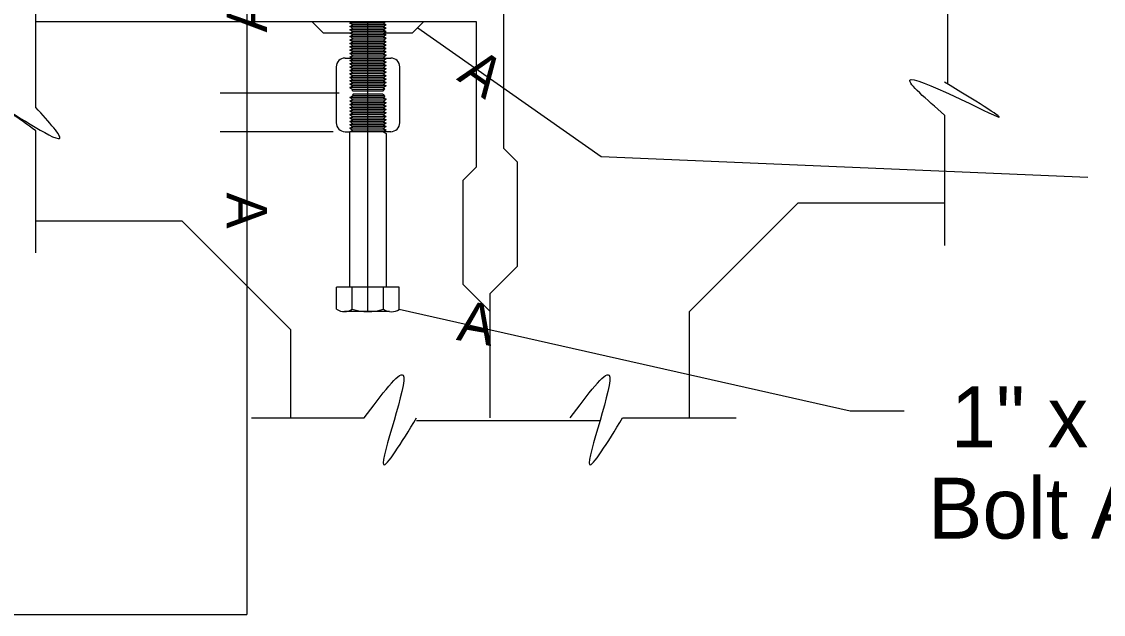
# Model space of a CAD drawing. Extents: x 1157 to 1185.5, y 1000.5 to 1021.5.
# Drawn here: x 1173.234 to 1175.762, y 1008.392 to 1009.778 of the extents above; entities that cross this region are included whole.
import ezdxf

# ---------------------------------------------------------------- set-up
doc = ezdxf.new("R2010")
doc.units = 0
for name, color, linetype in [('01-Slab', 7, 'Continuous'), ('03-Dimensions', 7, 'Continuous'), ('31-Program-Titles', 7, 'Continuous')]:
    doc.layers.add(name, color=color, linetype=linetype)

msp = doc.modelspace()

# ---------------------------------------------------------------- linework, layer by layer
at = {"layer": '01-Slab'}
for p, q in [((1174.3609, 1009.4808), (1174.3609, 1009.8195)), ((1174.2973, 1009.7772), (1173.2673, 1009.7772)), ((1174.2973, 1009.4385), (1174.2973, 1009.7772)), ((1174.3609, 1009.4808), (1174.3926, 1009.4492)), ((1174.3926, 1009.2057), (1174.3926, 1009.4492)), ((1174.2973, 1009.4385), (1174.2656, 1009.4068)), ((1174.2656, 1009.1633), (1174.2656, 1009.4068)), ((1174.7948, 1009.0998), (1175.0488, 1009.3538)), ((1175.0488, 1009.3538), (1175.3908, 1009.3538)), ((1173.6094, 1009.3115), (1173.2673, 1009.3115)), ((1173.8634, 1009.0575), (1173.6094, 1009.3115)), ((1174.3291, 1009.1422), (1174.3926, 1009.2057)), ((1174.3291, 1009.0998), (1174.2656, 1009.1633)), ((1174.3291, 1008.8514), (1174.3291, 1009.1422)), ((1174.7948, 1008.8514), (1174.7948, 1009.0998)), ((1173.8634, 1008.8514), (1173.8634, 1009.0575))]:
    msp.add_line(p, q, dxfattribs=at)
at = {"layer": '03-Dimensions'}
for p, q in [((1173.7604, 1010.0112), (1173.7604, 1009.61)), ((1175.3981, 1009.6314), (1175.3981, 1009.8878)), ((1173.2673, 1009.577), (1173.2673, 1009.8418)), ((1174.0433, 1009.0998), (1174.0433, 1009.7772)), ((1174.0788, 1009.7742), (1174.001, 1009.7742)), ((1174.0788, 1009.7663), (1174.001, 1009.7663)), ((1174.0788, 1009.7583), (1174.001, 1009.7583)), ((1174.0857, 1009.7703), (1174.0078, 1009.7703)), ((1174.0857, 1009.7623), (1174.0078, 1009.7623)), ((1174.0857, 1009.7544), (1174.0078, 1009.7544)), ((1174.1595, 1009.7633), (1174.5881, 1009.4623)), ((1174.0788, 1009.7504), (1174.001, 1009.7504)), ((1174.0788, 1009.7425), (1174.001, 1009.7425)), ((1174.0788, 1009.7346), (1174.001, 1009.7346)), ((1174.0788, 1009.7266), (1174.001, 1009.7266)), ((1174.0857, 1009.7465), (1174.0078, 1009.7465)), ((1174.0857, 1009.7386), (1174.0078, 1009.7386)), ((1174.0857, 1009.7306), (1174.0078, 1009.7306)), ((1174.0788, 1009.7188), (1174.001, 1009.7188)), ((1174.0788, 1009.7108), (1174.001, 1009.7108)), ((1174.0788, 1009.7029), (1174.001, 1009.7029)), ((1174.0857, 1009.7228), (1174.0078, 1009.7228)), ((1174.0857, 1009.7148), (1174.0078, 1009.7148)), ((1174.0857, 1009.7069), (1174.0078, 1009.7069)), ((1174.0788, 1009.6949), (1174.001, 1009.6949)), ((1174.0788, 1009.687), (1174.001, 1009.687)), ((1174.0788, 1009.679), (1174.001, 1009.679)), ((1174.0857, 1009.6989), (1174.0078, 1009.6989)), ((1174.0857, 1009.691), (1174.0078, 1009.691)), ((1174.0857, 1009.683), (1174.0078, 1009.683)), ((1174.0857, 1009.6751), (1174.0078, 1009.6751)), ((1174.0788, 1009.6711), (1174.001, 1009.6711)), ((1174.0788, 1009.6631), (1174.001, 1009.6631)), ((1174.0788, 1009.6631), (1174.001, 1009.6631)), ((1174.0788, 1009.6552), (1174.001, 1009.6552)), ((1174.0857, 1009.6671), (1174.0078, 1009.6671)), ((1174.0857, 1009.6592), (1174.0078, 1009.6592)), ((1174.0857, 1009.6512), (1174.0078, 1009.6512)), ((1174.0788, 1009.6472), (1174.001, 1009.6472)), ((1174.0788, 1009.6393), (1174.001, 1009.6393)), ((1174.0788, 1009.6313), (1174.001, 1009.6313)), ((1174.0857, 1009.6433), (1174.0078, 1009.6433)), ((1174.0857, 1009.6353), (1174.0078, 1009.6353)), ((1174.0857, 1009.6273), (1174.0078, 1009.6273)), ((1173.9761, 1009.61), (1173.6977, 1009.61)), ((1173.7604, 1009.61), (1173.7604, 1009.5204)), ((1174.0788, 1009.6233), (1174.001, 1009.6233)), ((1174.0788, 1009.6), (1174.001, 1009.6)), ((1174.0816, 1009.6193), (1174.0078, 1009.6193)), ((1174.0816, 1009.6039), (1174.0078, 1009.6039)), ((1174.0788, 1009.592), (1174.001, 1009.592)), ((1174.0788, 1009.5841), (1174.001, 1009.5841)), ((1174.0788, 1009.5761), (1174.001, 1009.5761)), ((1174.0857, 1009.596), (1174.0078, 1009.596)), ((1174.0857, 1009.588), (1174.0078, 1009.588)), ((1174.0857, 1009.5801), (1174.0078, 1009.5801)), ((1174.0788, 1009.5682), (1174.001, 1009.5682)), ((1174.0788, 1009.5602), (1174.001, 1009.5602)), ((1174.0788, 1009.5602), (1174.001, 1009.5602)), ((1174.0788, 1009.5523), (1174.001, 1009.5523)), ((1174.0857, 1009.5721), (1174.0078, 1009.5721)), ((1174.0857, 1009.5642), (1174.0078, 1009.5642)), ((1174.0857, 1009.5562), (1174.0078, 1009.5562)), ((1175.3908, 1009.559), (1175.3908, 1009.2546)), ((1174.0788, 1009.5443), (1174.001, 1009.5443)), ((1174.0788, 1009.5363), (1174.001, 1009.5363)), ((1174.0788, 1009.5283), (1174.001, 1009.5283)), ((1174.0857, 1009.5483), (1174.0078, 1009.5483)), ((1174.0857, 1009.5403), (1174.0078, 1009.5403)), ((1174.0857, 1009.5323), (1174.0078, 1009.5323)), ((1174.0857, 1009.5243), (1174.0078, 1009.5243)), ((1173.2673, 1009.2371), (1173.2673, 1009.5226)), ((1173.9624, 1009.5204), (1173.6977, 1009.5204)), ((1173.7604, 1009.5204), (1173.7604, 1008.3923)), ((1174.5881, 1009.4623), (1175.7257, 1009.4142)), ((1174.1164, 1009.1053), (1175.1703, 1008.8678)), ((1175.1703, 1008.8678), (1175.2959, 1008.8678)), ((1173.7714, 1008.8514), (1174.0346, 1008.8514)), ((1174.157, 1008.8453), (1174.5865, 1008.8453)), ((1174.6383, 1008.8514), (1174.9037, 1008.8514)), ((1171.9673, 1008.3923), (1173.7604, 1008.3923))]:
    msp.add_line(p, q, dxfattribs=at)
for points in [[(1175.3908, 1009.559), (1175.3093, 1009.6407), (1175.5178, 1009.5545), (1175.3908, 1009.6361)], [(1173.2673, 1009.5226), (1173.191, 1009.577), (1173.3226, 1009.5044), (1173.2673, 1009.577)], [(1174.0346, 1008.8514), (1174.1253, 1008.9512), (1174.0799, 1008.7426), (1174.157, 1008.8514)], [(1174.5159, 1008.8514), (1174.6066, 1008.9512), (1174.5613, 1008.7426), (1174.6383, 1008.8514)]]:
    msp.add_spline(points, degree=3, dxfattribs=at)
at = {"layer": '31-Program-Titles'}
for p, q in [((1173.9133, 1009.7772), (1173.9389, 1009.7516)), ((1174.1733, 1009.7772), (1174.1477, 1009.7516)), ((1173.9389, 1009.7516), (1174.003, 1009.7516)), ((1174.0808, 1009.7516), (1174.1477, 1009.7516)), ((1174.001, 1009.7029), (1174.0078, 1009.6989)), ((1174.0788, 1009.7029), (1174.0857, 1009.6989)), ((1173.9899, 1009.6925), (1174.0053, 1009.6925)), ((1174.001, 1009.6949), (1174.0078, 1009.6989)), ((1174.001, 1009.6949), (1174.0078, 1009.691)), ((1174.001, 1009.687), (1174.0078, 1009.691)), ((1174.001, 1009.687), (1174.0078, 1009.683)), ((1174.001, 1009.679), (1174.0078, 1009.683)), ((1174.001, 1009.679), (1174.0078, 1009.6751)), ((1174.001, 1009.6711), (1174.0078, 1009.6751)), ((1174.0788, 1009.6949), (1174.0857, 1009.6989)), ((1174.0788, 1009.6949), (1174.0857, 1009.691)), ((1174.0788, 1009.687), (1174.0857, 1009.691)), ((1174.0788, 1009.687), (1174.0857, 1009.683)), ((1174.0788, 1009.679), (1174.0857, 1009.683)), ((1174.0788, 1009.679), (1174.0857, 1009.6751)), ((1174.0788, 1009.6711), (1174.0857, 1009.6751)), ((1174.083, 1009.6925), (1174.0968, 1009.6925)), ((1173.9692, 1009.6718), (1173.9692, 1009.5411)), ((1174.001, 1009.6711), (1174.0078, 1009.6671)), ((1174.001, 1009.6631), (1174.0078, 1009.6671)), ((1174.001, 1009.6631), (1174.0078, 1009.6592)), ((1174.001, 1009.6552), (1174.0078, 1009.6592)), ((1174.001, 1009.6552), (1174.0078, 1009.6512)), ((1174.001, 1009.6472), (1174.0078, 1009.6512)), ((1174.0788, 1009.6711), (1174.0857, 1009.6671)), ((1174.0788, 1009.6631), (1174.0857, 1009.6671)), ((1174.0788, 1009.6631), (1174.0857, 1009.6592)), ((1174.0788, 1009.6552), (1174.0857, 1009.6592)), ((1174.0788, 1009.6552), (1174.0857, 1009.6512)), ((1174.0788, 1009.6472), (1174.0857, 1009.6512)), ((1174.1175, 1009.5411), (1174.1175, 1009.6718)), ((1174.001, 1009.6472), (1174.0078, 1009.6433)), ((1174.001, 1009.6393), (1174.0078, 1009.6433)), ((1174.001, 1009.6393), (1174.0078, 1009.6353)), ((1174.001, 1009.6313), (1174.0078, 1009.6353)), ((1174.001, 1009.6313), (1174.0078, 1009.6273)), ((1174.001, 1009.6233), (1174.0078, 1009.6273)), ((1174.0788, 1009.6472), (1174.0857, 1009.6433)), ((1174.0788, 1009.6393), (1174.0857, 1009.6433)), ((1174.0788, 1009.6393), (1174.0857, 1009.6353)), ((1174.0788, 1009.6313), (1174.0857, 1009.6353)), ((1174.0788, 1009.6313), (1174.0857, 1009.6273)), ((1174.0788, 1009.6233), (1174.0857, 1009.6273)), ((1174.001, 1009.6233), (1174.0078, 1009.6193)), ((1174.001, 1009.6), (1174.0078, 1009.6039)), ((1174.001, 1009.6), (1174.0078, 1009.596)), ((1174.0061, 1009.6183), (1174.0078, 1009.6193)), ((1174.0089, 1009.6154), (1174.0061, 1009.6183)), ((1174.0089, 1009.6078), (1174.0061, 1009.6049)), ((1174.0061, 1009.6049), (1174.0078, 1009.6039)), ((1174.0777, 1009.6154), (1174.0089, 1009.6154)), ((1174.0777, 1009.6078), (1174.0089, 1009.6078)), ((1174.0777, 1009.6154), (1174.0831, 1009.6208)), ((1174.0777, 1009.6078), (1174.0831, 1009.6024)), ((1174.0788, 1009.6233), (1174.0831, 1009.6208)), ((1174.0788, 1009.6), (1174.0831, 1009.6024)), ((1174.0788, 1009.6), (1174.0857, 1009.596)), ((1174.001, 1009.592), (1174.0078, 1009.596)), ((1174.001, 1009.592), (1174.0078, 1009.588)), ((1174.001, 1009.5841), (1174.0078, 1009.588)), ((1174.001, 1009.5841), (1174.0078, 1009.5801)), ((1174.001, 1009.5761), (1174.0078, 1009.5801)), ((1174.001, 1009.5761), (1174.0078, 1009.5721)), ((1174.0788, 1009.592), (1174.0857, 1009.596)), ((1174.0788, 1009.592), (1174.0857, 1009.588)), ((1174.0788, 1009.5841), (1174.0857, 1009.588)), ((1174.0788, 1009.5841), (1174.0857, 1009.5801)), ((1174.0788, 1009.5761), (1174.0857, 1009.5801)), ((1174.0788, 1009.5761), (1174.0857, 1009.5721)), ((1174.001, 1009.5682), (1174.0078, 1009.5721)), ((1174.001, 1009.5682), (1174.0078, 1009.5642)), ((1174.001, 1009.5602), (1174.0078, 1009.5642)), ((1174.001, 1009.5602), (1174.0078, 1009.5562)), ((1174.001, 1009.5523), (1174.0078, 1009.5562)), ((1174.001, 1009.5523), (1174.0078, 1009.5483)), ((1174.0788, 1009.5682), (1174.0857, 1009.5721)), ((1174.0788, 1009.5682), (1174.0857, 1009.5642)), ((1174.0788, 1009.5602), (1174.0857, 1009.5642)), ((1174.0788, 1009.5602), (1174.0857, 1009.5562)), ((1174.0788, 1009.5523), (1174.0857, 1009.5562)), ((1174.0788, 1009.5523), (1174.0857, 1009.5483)), ((1174.001, 1009.5443), (1174.0078, 1009.5483)), ((1174.001, 1009.5443), (1174.0078, 1009.5403)), ((1174.001, 1009.5363), (1174.0078, 1009.5403)), ((1174.001, 1009.5363), (1174.0078, 1009.5323)), ((1174.001, 1009.5283), (1174.0078, 1009.5323)), ((1174.001, 1009.5283), (1174.0078, 1009.5243)), ((1174.001, 1009.5204), (1174.0078, 1009.5243)), ((1174.0788, 1009.5443), (1174.0857, 1009.5483)), ((1174.0788, 1009.5443), (1174.0857, 1009.5403)), ((1174.0788, 1009.5363), (1174.0857, 1009.5403)), ((1174.0788, 1009.5363), (1174.0857, 1009.5323)), ((1174.0788, 1009.5283), (1174.0857, 1009.5323)), ((1174.0788, 1009.5283), (1174.0857, 1009.5243)), ((1174.0788, 1009.5204), (1174.0857, 1009.5243)), ((1173.9899, 1009.5204), (1174.001, 1009.5204)), ((1174.001, 1009.1566), (1174.001, 1009.5204)), ((1174.0788, 1009.5204), (1174.001, 1009.5204)), ((1174.0788, 1009.5204), (1174.0857, 1009.5164)), ((1174.0968, 1009.5204), (1174.0788, 1009.5204)), ((1174.0857, 1009.5164), (1174.0857, 1009.1566)), ((1173.9701, 1009.1053), (1173.9701, 1009.1566)), ((1174.1164, 1009.1566), (1173.9701, 1009.1566)), ((1174.0068, 1009.1057), (1174.0068, 1009.1566)), ((1174.0799, 1009.1053), (1174.0799, 1009.1566)), ((1174.1164, 1009.1053), (1174.1164, 1009.1566)), ((1174.0935, 1009.0998), (1173.9883, 1009.0998))]:
    msp.add_line(p, q, dxfattribs=at)
for points in [[(1174.001, 1009.7029), (1174.0078, 1009.7069), (1174.001, 1009.7108), (1174.0078, 1009.7148), (1174.001, 1009.7188), (1174.0078, 1009.7228), (1174.001, 1009.7266), (1174.0078, 1009.7306), (1174.001, 1009.7346), (1174.0078, 1009.7386), (1174.001, 1009.7425), (1174.0078, 1009.7465), (1174.001, 1009.7504), (1174.0078, 1009.7544), (1174.001, 1009.7583), (1174.0078, 1009.7623), (1174.001, 1009.7663), (1174.0078, 1009.7703), (1174.001, 1009.7742), (1174.0061, 1009.7772)], [(1174.0788, 1009.7029), (1174.0857, 1009.7069), (1174.0788, 1009.7108), (1174.0857, 1009.7148), (1174.0788, 1009.7188), (1174.0857, 1009.7228), (1174.0788, 1009.7266), (1174.0857, 1009.7306), (1174.0788, 1009.7346), (1174.0857, 1009.7386), (1174.0788, 1009.7425), (1174.0857, 1009.7465), (1174.0788, 1009.7504), (1174.0857, 1009.7544), (1174.0788, 1009.7583), (1174.0857, 1009.7623), (1174.0788, 1009.7663), (1174.0857, 1009.7703), (1174.0788, 1009.7742), (1174.0838, 1009.7772)]]:
    msp.add_lwpolyline(points, dxfattribs=at)
for centre, radius, start, end in [((1173.9899, 1009.6718), 0.0207, 90, 180), ((1174.0968, 1009.6718), 0.0207, 0, 90), ((1173.9899, 1009.5411), 0.0207, 180, 270), ((1174.0968, 1009.5411), 0.0207, 270, 0), ((1173.9884, 1009.1316), 0.0318, 234.8303, 304.917), ((1174.0433, 1009.2268), 0.1269, 253.2502, 286.7542), ((1174.0982, 1009.1312), 0.0318, 234.8303, 304.917)]:
    msp.add_arc(centre, radius, start, end, dxfattribs=at)

# ---------------------------------------------------------------- texts
at = {"layer": '03-Dimensions'}
for rotation, p in [(90, (1173.8078, 1009.7521)), (324.9047, (1174.2485, 1009.6429)), (270, (1173.7131, 1009.3783)), (350.0156, (1174.2482, 1009.034))]:
    msp.add_text('A', height=0.0947, rotation=rotation, dxfattribs=at).set_placement(p)
for s, p in [(' 1" x 6" Long', (1175.3522, 1008.7828)), ('Bolt ASTM A-325', (1175.3522, 1008.5694))]:
    msp.add_text(s, height=0.14225, dxfattribs=at).set_placement(p)

doc.saveas('drawing.dxf')
